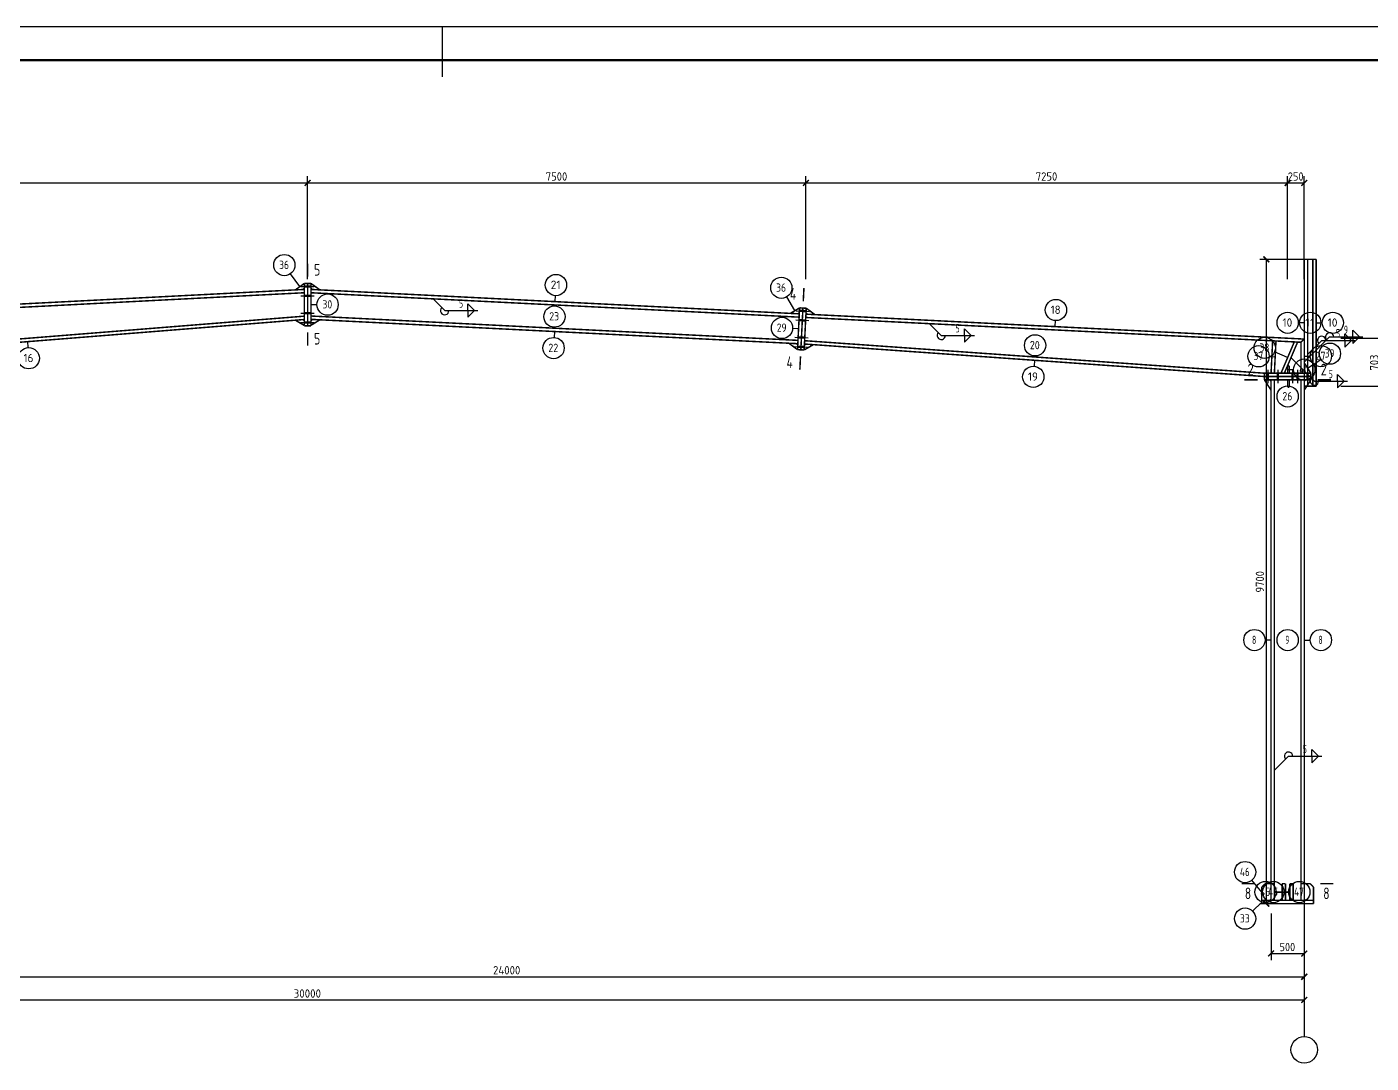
# Model space of a CAD drawing. Extents: x 14207793 to 14719554, y -1675802 to -1228715.
# Drawn here: x 14504511 to 14544975, y -1263494 to -1232293 of the extents above; entities that cross this region are included whole.
import ezdxf
from ezdxf.enums import TextEntityAlignment as Align

# ---------------------------------------------------------------- set-up
doc = ezdxf.new("R2010")
doc.units = 0
doc.header["$LTSCALE"] = 500
doc.header["$MEASUREMENT"] = 0
doc.linetypes.add('6', pattern=[8.75, 5, -1.25, 1.25, -1.25])
for name, color, linetype in [('10', 1, 'CONTINUOUS'), ('111', 253, '6'), ('112', 253, 'CONTINUOUS'), ('114', 2, 'CONTINUOUS'), ('14', 2, 'CONTINUOUS'), ('图框外框__细线', 253, 'CONTINUOUS'), ('尺寸标注', 253, 'CONTINUOUS'), ('柱子', 3, 'CONTINUOUS'), ('焊缝标注', 253, 'CONTINUOUS'), ('编号标注', 253, 'CONTINUOUS')]:
    doc.layers.add(name, color=color, linetype=linetype)
doc.styles.get("Standard").update_dxf_attribs({"font": 'SYSZ.shx', "width": 0.75, "bigfont": 'SYFS.shx'})

msp = doc.modelspace()

# ---------------------------------------------------------------- linework, layer by layer
at = {"layer": '10', "const_width": 45}
for points in [[(14512962.44, -1239418.02), (14512962.44, -1239818.02)], [(14527901.58, -1240158.86), (14527881.6, -1240558.36)], [(14512962.44, -1241892.28), (14512962.44, -1241492.28)], [(14527778.73, -1242615.8), (14527798.71, -1242216.3)], [(14541162.5, -1242920.86), (14541562.5, -1242920.86)], [(14543762.5, -1242920.86), (14543362.5, -1242920.86)], [(14541082.5, -1258092.88), (14541482.5, -1258092.88)], [(14543842.5, -1258092.88), (14543442.5, -1258092.88)]]:
    msp.add_lwpolyline(points, dxfattribs=at)
at = {"layer": '111'}
msp.add_line((14542962.5, -1257192.88), (14542962.5, -1262692.88), dxfattribs=at)
at = {"layer": '112'}
msp.add_circle((14542962.5, -1263092.88), 400, dxfattribs=at)
at = {"layer": '114'}
for p, q in [((14512762.44, -1240108.03), (14513162.44, -1240108.03)), ((14512762.44, -1240388.16), (14513162.44, -1240388.16)), ((14512762.44, -1240913.09), (14513162.44, -1240913.09)), ((14527667.37, -1240838.01), (14528066.87, -1240857.99)), ((14512762.44, -1241193.41), (14513162.44, -1241193.41)), ((14527653.38, -1241117.67), (14528052.88, -1241137.64)), ((14527627.42, -1241637.01), (14528026.92, -1241656.99)), ((14527613.43, -1241916.67), (14528012.93, -1241936.65)), ((14541862.5, -1242620.86), (14541862.5, -1243020.86)), ((14542162.5, -1242620.86), (14542162.5, -1243020.86)), ((14542612.5, -1242620.86), (14542612.5, -1243020.86)), ((14542762.5, -1242620.86), (14542762.5, -1243020.86)), ((14543062.5, -1242620.86), (14543062.5, -1243020.86))]:
    msp.add_line(p, q, dxfattribs=at)
at = {"layer": '114', "color": 1, "const_width": 70}
for points in [[(14512862.44, -1240108.03), (14513062.44, -1240108.03)], [(14512862.44, -1240388.16), (14513062.44, -1240388.16)], [(14512862.44, -1240913.09), (14513062.44, -1240913.09)], [(14527767.24, -1240843), (14527966.99, -1240853)], [(14512862.44, -1241193.41), (14513062.44, -1241193.41)], [(14527753.26, -1241122.66), (14527953.01, -1241132.65)], [(14527727.3, -1241642.01), (14527927.04, -1241652)], [(14527713.31, -1241921.66), (14527913.06, -1241931.65)], [(14541862.5, -1242720.86), (14541862.5, -1242920.86)], [(14542162.5, -1242720.86), (14542162.5, -1242920.86)], [(14542612.5, -1242720.86), (14542612.5, -1242920.86)], [(14542762.5, -1242720.86), (14542762.5, -1242920.86)], [(14543062.5, -1242720.86), (14543062.5, -1242920.86)]]:
    msp.add_lwpolyline(points, dxfattribs=at)
at = {"layer": '14', "const_width": 45}
for points in [[(14512592.8, -1240211.89), (14512862.44, -1240018.02)], [(14512822.5, -1240200.08), (14512592.8, -1240211.89)], [(14512862.44, -1240158.03), (14512822.5, -1240200.08)], [(14512862.44, -1240018.02), (14512862.44, -1240158.03)], [(14512862.44, -1240018.02), (14512962.44, -1240018.02)], [(14512862.44, -1241292.28), (14512862.44, -1240018.02)], [(14512962.44, -1240018.02), (14512962.44, -1241292.28)], [(14512962.44, -1240018.02), (14513062.44, -1240018.02)], [(14512962.44, -1241292.28), (14512962.44, -1240018.02)], [(14513062.44, -1240017.88), (14513332.11, -1240211.36)], [(14513062.44, -1240157.88), (14513062.44, -1240017.88)], [(14513062.44, -1240018.02), (14513062.44, -1241292.28)], [(14513102.39, -1240199.88), (14513062.44, -1240157.88)], [(14513332.11, -1240211.36), (14513102.39, -1240199.88)], [(14527493.08, -1240919.41), (14527771.74, -1240753.12)], [(14527722.8, -1240930.9), (14527493.08, -1240919.41)], [(14527708.81, -1242011.55), (14527771.74, -1240753.12)], [(14527764.75, -1240892.94), (14527722.8, -1240930.9)], [(14527771.74, -1240753.12), (14527764.75, -1240892.94)], [(14527771.74, -1240753.12), (14527871.61, -1240758.11)], [(14527808.69, -1242016.55), (14527871.61, -1240758.11)], [(14527871.61, -1240758.11), (14527808.69, -1242016.55)], [(14527871.61, -1240758.11), (14527971.49, -1240763.11)], [(14527971.49, -1240763.11), (14527908.57, -1242021.54)], [(14527964.49, -1240902.94), (14527971.49, -1240763.11)], [(14528002.44, -1240944.88), (14527964.49, -1240902.94)], [(14527971.49, -1240763.11), (14528232.16, -1240956.37)], [(14528232.16, -1240956.37), (14528002.44, -1240944.88)], [(14512593.3, -1241124.96), (14512822.57, -1241106.6)], [(14512862.44, -1241283.4), (14512593.3, -1241124.96)], [(14512822.57, -1241106.6), (14512862.44, -1241143.41)], [(14512862.44, -1241143.41), (14512862.44, -1241283.4)], [(14512962.44, -1241292.28), (14512862.44, -1241292.28)], [(14513062.44, -1241292.28), (14512962.44, -1241292.28)], [(14513062.44, -1241139.01), (14513102.39, -1241101.01)], [(14513332.11, -1241112.49), (14513062.44, -1241279.01)], [(14513062.44, -1241279.01), (14513062.44, -1241139.01)], [(14513102.39, -1241101.01), (14513332.11, -1241112.49)], [(14527448.15, -1241818.29), (14527677.86, -1241829.78)], [(14527708.81, -1242011.55), (14527448.15, -1241818.29)], [(14527677.86, -1241829.78), (14527715.81, -1241871.73)], [(14542011.27, -1241745.44), (14541962.5, -1242720.86)], [(14542111.02, -1241750.43), (14542011.27, -1241745.44)], [(14542062.5, -1242720.86), (14542111.02, -1241750.43)], [(14542262.5, -1242720.86), (14542662.75, -1241778.02)], [(14542762.62, -1241783.01), (14542362.5, -1242720.86)], [(14542662.75, -1241778.02), (14542762.62, -1241783.01)], [(14542862.5, -1241788.01), (14542962.5, -1241692.88)], [(14542862.5, -1242720.86), (14542862.5, -1241788.01)], [(14542962.5, -1241692.88), (14542962.5, -1242720.86)], [(14527715.81, -1241871.73), (14527708.81, -1242011.55)], [(14527808.69, -1242016.55), (14527708.81, -1242011.55)], [(14527908.57, -1242021.54), (14527808.69, -1242016.55)], [(14528186.88, -1241860.81), (14527908.57, -1242021.54)], [(14527908.57, -1242021.54), (14527915.56, -1241881.71)], [(14527915.56, -1241881.71), (14527957.45, -1241844.59)], [(14527957.45, -1241844.59), (14528186.88, -1241860.81)], [(14542462.5, -1242500.86), (14542462.5, -1242720.86)], [(14542512.5, -1242500.86), (14542462.5, -1242500.86)], [(14542512.5, -1242720.86), (14542512.5, -1242500.86)], [(14542962.5, -1242410.86), (14543162.5, -1242720.86)], [(14542962.5, -1242680.86), (14542962.5, -1242410.86)], [(14541762.5, -1242820.86), (14541762.5, -1242720.86)], [(14541762.5, -1242720.86), (14543162.5, -1242720.86)], [(14543162.5, -1242820.86), (14541762.5, -1242820.86)], [(14541762.5, -1242920.86), (14541762.5, -1242820.86)], [(14541762.5, -1242820.86), (14543162.5, -1242820.86)], [(14541762.5, -1242920.86), (14541922.5, -1242920.86)], [(14541962.5, -1243230.86), (14541762.5, -1242920.86)], [(14543162.5, -1242920.86), (14541762.5, -1242920.86)], [(14541922.5, -1242920.86), (14541962.5, -1242960.86)], [(14541962.5, -1242720.86), (14542062.5, -1242720.86)], [(14541962.5, -1242960.86), (14541962.5, -1243230.86)], [(14542362.5, -1242720.86), (14542262.5, -1242720.86)], [(14542462.5, -1242720.86), (14542512.5, -1242720.86)], [(14542462.5, -1242920.86), (14542512.5, -1242920.86)], [(14542462.5, -1243140.86), (14542462.5, -1242920.86)], [(14542512.5, -1242920.86), (14542512.5, -1243140.86)], [(14542962.5, -1242720.86), (14542862.5, -1242720.86)], [(14543002.5, -1242720.86), (14542962.5, -1242680.86)], [(14542962.5, -1242960.86), (14543002.5, -1242920.86)], [(14543162.5, -1242920.86), (14542962.5, -1243230.86)], [(14542962.5, -1243230.86), (14542962.5, -1242960.86)], [(14543162.5, -1242720.86), (14543002.5, -1242720.86)], [(14543002.5, -1242920.86), (14543162.5, -1242920.86)], [(14543162.5, -1242720.86), (14543162.5, -1242820.86)], [(14543162.5, -1242820.86), (14543162.5, -1242920.86)], [(14542512.5, -1243140.86), (14542462.5, -1243140.86)], [(14541682.5, -1258192.88), (14541782.5, -1258092.88)], [(14541682.5, -1258592.88), (14541682.5, -1258192.88)], [(14541782.5, -1258092.88), (14541962.5, -1258092.88)], [(14541962.5, -1258092.88), (14542062.5, -1258092.88)], [(14541962.5, -1258592.88), (14541962.5, -1258092.88)], [(14541962.5, -1258092.88), (14541962.5, -1258552.88)], [(14542062.5, -1258092.88), (14542062.5, -1258592.88)], [(14542295.83, -1258092.88), (14542395.83, -1258092.88)], [(14542295.83, -1258592.88), (14542295.83, -1258092.88)], [(14542395.83, -1258092.88), (14542395.83, -1258592.88)], [(14542529.16, -1258092.88), (14542629.16, -1258092.88)], [(14542529.16, -1258592.88), (14542529.16, -1258092.88)], [(14542629.16, -1258092.88), (14542629.16, -1258592.88)], [(14542862.5, -1258092.88), (14542962.5, -1258092.88)], [(14542862.5, -1258592.88), (14542862.5, -1258092.88)], [(14542962.5, -1258092.88), (14542962.5, -1258592.88)], [(14543142.5, -1258092.88), (14542962.5, -1258092.88)], [(14542962.5, -1258092.88), (14542962.5, -1258552.88)], [(14543242.5, -1258192.88), (14543142.5, -1258092.88)], [(14543242.5, -1258592.88), (14543242.5, -1258192.88)], [(14541922.5, -1258592.88), (14541682.5, -1258592.88)], [(14541682.5, -1258592.88), (14543242.5, -1258592.88)], [(14541682.5, -1258692.88), (14541682.5, -1258592.88)], [(14543242.5, -1258692.88), (14541682.5, -1258692.88)], [(14541962.5, -1258552.88), (14541922.5, -1258592.88)], [(14542062.5, -1258592.88), (14541962.5, -1258592.88)], [(14542395.83, -1258592.88), (14542295.83, -1258592.88)], [(14542629.16, -1258592.88), (14542529.16, -1258592.88)], [(14542962.5, -1258592.88), (14542862.5, -1258592.88)], [(14542962.5, -1258552.88), (14543002.5, -1258592.88)], [(14543002.5, -1258592.88), (14543242.5, -1258592.88)], [(14543242.5, -1258592.88), (14543242.5, -1258692.88)]]:
    msp.add_lwpolyline(points, dxfattribs=at)
at = {"layer": '图框外框__细线'}
msp.add_line((14517012.5, -1232292.88), (14517012.5, -1233792.88), dxfattribs=at)
msp.add_lwpolyline([(14472462.5, -1274292.88), (14561562.5, -1274292.88), (14561562.5, -1232292.88), (14472462.5, -1232292.88), (14472462.5, -1274292.88)], dxfattribs=at)
at = {"layer": '图框外框__细线', "const_width": 70}
msp.add_lwpolyline([(14474962.5, -1273292.88), (14560562.5, -1273292.88), (14560562.5, -1233292.88), (14474962.5, -1233292.88), (14474962.5, -1273292.88)], dxfattribs=at)
at = {"layer": '尺寸标注'}
for p, q in [((14512962.5, -1239892.88), (14512962.5, -1236792.88)), ((14512962.5, -1239892.88), (14512962.5, -1236792.88)), ((14527962.5, -1239892.88), (14527962.5, -1236792.88)), ((14527962.5, -1239892.88), (14527962.5, -1236792.88)), ((14542462.5, -1239892.88), (14542462.5, -1236792.88)), ((14542462.5, -1239892.88), (14542462.5, -1236792.88)), ((14542962.5, -1239892.88), (14542962.5, -1236792.88)), ((14495462.5, -1236992.88), (14512962.5, -1236992.88)), ((14512962.5, -1236992.88), (14527962.5, -1236992.88)), ((14527962.5, -1236992.88), (14542462.5, -1236992.88)), ((14542462.5, -1236992.88), (14542962.5, -1236992.88)), ((14543022.5, -1239292.88), (14541622.5, -1239292.88)), ((14541822.5, -1258692.88), (14541822.5, -1239292.88)), ((14544062.5, -1241667.88), (14545462.5, -1241667.88)), ((14544062.5, -1243112.86), (14545462.5, -1243112.86)), ((14543022.5, -1258692.88), (14541622.5, -1258692.88)), ((14541962.5, -1258992.88), (14541962.5, -1260392.88)), ((14542962.5, -1258992.88), (14542962.5, -1261792.88)), ((14542962.5, -1258992.88), (14542962.5, -1261092.88)), ((14542962.5, -1258992.88), (14542962.5, -1260392.88)), ((14541962.5, -1260192.88), (14542962.5, -1260192.88)), ((14494962.5, -1260892.88), (14542962.5, -1260892.88)), ((14482962.5, -1261592.88), (14542962.5, -1261592.88))]:
    msp.add_line(p, q, dxfattribs=at)
at = {"layer": '尺寸标注', "const_width": 45}
for points in [[(14512874.11, -1237081.27), (14513050.89, -1236904.49)], [(14512874.11, -1237081.27), (14513050.89, -1236904.49)], [(14527874.11, -1237081.27), (14528050.89, -1236904.49)], [(14527874.11, -1237081.27), (14528050.89, -1236904.49)], [(14542374.12, -1237081.27), (14542550.89, -1236904.49)], [(14542374.12, -1237081.27), (14542550.89, -1236904.49)], [(14542874.12, -1237081.27), (14543050.89, -1236904.49)], [(14541734.11, -1239204.49), (14541910.88, -1239381.27)], [(14541734.11, -1258604.49), (14541910.88, -1258781.27)], [(14541874.12, -1260281.27), (14542050.89, -1260104.49)], [(14542874.12, -1260281.27), (14543050.89, -1260104.49)], [(14542874.12, -1260981.27), (14543050.89, -1260804.5)], [(14542874.12, -1261681.27), (14543050.89, -1261504.5)]]:
    msp.add_lwpolyline(points, dxfattribs=at)
at = {"layer": '柱子', "const_width": 45}
for points in [[(14542962.5, -1239292.88), (14543322.5, -1239292.88)], [(14542962.5, -1239292.88), (14543062.5, -1239292.88)], [(14542962.5, -1243112.86), (14542962.5, -1239292.88)], [(14543062.5, -1243112.86), (14543062.5, -1239292.88)], [(14543222.5, -1239292.88), (14543322.5, -1239292.88)], [(14543222.5, -1243112.86), (14543222.5, -1239292.88)], [(14543322.5, -1243112.86), (14543322.5, -1239292.88)], [(14495462.5, -1241092.88), (14512862.44, -1240198.03)], [(14513062.44, -1240197.88), (14527762.74, -1240932.89)], [(14495467.47, -1241192.76), (14512862.44, -1240298.16)], [(14513062.44, -1240298.01), (14527757.75, -1241032.77)], [(14496233.43, -1242334.73), (14512862.44, -1241003.09)], [(14513062.44, -1240998.88), (14527722.8, -1241731.9)], [(14527962.5, -1240942.88), (14542962.5, -1241692.88)], [(14496194.16, -1242438.2), (14512862.44, -1241103.41)], [(14513062.44, -1241099.01), (14527717.8, -1241831.77)], [(14527957.51, -1241042.76), (14542862.5, -1241788.01)], [(14527917.55, -1241841.77), (14541762.5, -1242821.11)], [(14527922.55, -1241741.87), (14541762.5, -1242720.86)], [(14542062.5, -1242920.86), (14541962.5, -1242920.86)], [(14541962.5, -1258592.88), (14541962.5, -1242920.86)], [(14542062.5, -1258592.88), (14542062.5, -1242920.86)], [(14542962.5, -1242920.86), (14542862.5, -1242920.86)], [(14542862.5, -1258592.88), (14542862.5, -1242920.86)], [(14542962.5, -1258592.88), (14542962.5, -1242920.86)], [(14542962.5, -1243112.86), (14543322.5, -1243112.86)]]:
    msp.add_lwpolyline(points, dxfattribs=at)
at = {"layer": '焊缝标注'}
for p, q in [((14516736.27, -1240481.7), (14517088.84, -1240836.24)), ((14517088.84, -1240836.24), (14518088.84, -1240836.24)), ((14517788.84, -1240836.24), (14517788.84, -1240636.24)), ((14517788.84, -1240636.24), (14517988.84, -1240836.24)), ((14517788.84, -1240836.24), (14517788.84, -1241036.24)), ((14517788.84, -1241036.24), (14517988.84, -1240836.24)), ((14531683.75, -1241229.07), (14532036.32, -1241583.61)), ((14532736.32, -1241583.61), (14532736.32, -1241383.61)), ((14532736.32, -1241383.61), (14532936.32, -1241583.61)), ((14532036.32, -1241583.61), (14533036.32, -1241583.61)), ((14532736.32, -1241583.61), (14532736.32, -1241783.61)), ((14532736.32, -1241783.61), (14532936.32, -1241583.61)), ((14542962.5, -1242390.37), (14543726.48, -1241627)), ((14543062.5, -1242157.87), (14543486.93, -1241733.77)), ((14543486.93, -1241733.77), (14544486.93, -1241733.77)), ((14543726.48, -1241627), (14544726.48, -1241627)), ((14544186.93, -1241733.77), (14544186.93, -1241533.77)), ((14544186.93, -1241533.77), (14544386.93, -1241733.77)), ((14544186.93, -1241733.77), (14544186.93, -1241933.77)), ((14544186.93, -1241933.77), (14544386.93, -1241733.77)), ((14544426.48, -1241627), (14544426.48, -1241427)), ((14544426.48, -1241427), (14544626.48, -1241627)), ((14544426.48, -1241627), (14544426.48, -1241827)), ((14544426.48, -1241827), (14544626.48, -1241627)), ((14542562.56, -1242251.93), (14543267.69, -1242961.01)), ((14543267.69, -1242961.01), (14544267.69, -1242961.01)), ((14543967.69, -1242961.01), (14543967.69, -1242761.01)), ((14543967.69, -1242761.01), (14544167.69, -1242961.01)), ((14543967.69, -1242961.01), (14543967.69, -1243161.01)), ((14543967.69, -1243161.01), (14544167.69, -1242961.01)), ((14542062.5, -1254674.88), (14542486.93, -1254250.78)), ((14542486.93, -1254250.78), (14543486.93, -1254250.78)), ((14543186.93, -1254250.78), (14543186.93, -1254050.78)), ((14543186.93, -1254050.78), (14543386.93, -1254250.78)), ((14543186.93, -1254250.78), (14543186.93, -1254450.78)), ((14543186.93, -1254450.78), (14543386.93, -1254250.78))]:
    msp.add_line(p, q, dxfattribs=at)
for centre, start, end in [((14517088.84, -1240836.24), 134.840249, 0), ((14532036.32, -1241583.61), 134.840249, 0), ((14543486.93, -1241733.77), 0, 224.97724), ((14543726.48, -1241627), 0, 224.977286), ((14543267.69, -1242961.01), 134.840311, 0), ((14542486.93, -1254250.78), 0, 224.97724)]:
    msp.add_arc(centre, 125, start, end, dxfattribs=at)
for points in [[(14516736.27, -1240481.7), (14516796.15, -1240563.18), (14516817.42, -1240542.03)], [(14531683.75, -1241229.07), (14531743.63, -1241310.56), (14531764.91, -1241289.4)], [(14543062.5, -1242157.87), (14543143.84, -1242097.79), (14543122.64, -1242076.57)], [(14542562.56, -1242251.93), (14542622.44, -1242333.42), (14542643.71, -1242312.27)], [(14542962.5, -1242390.37), (14543043.84, -1242330.3), (14543022.64, -1242309.08)], [(14542062.5, -1254674.88), (14542143.84, -1254614.81), (14542122.64, -1254593.58)]]:
    msp.add_solid(points, dxfattribs=at)
at = {"layer": '编号标注'}
for p, q in [((14512727.62, -1240114.96), (14512447.42, -1239725.23)), ((14520412.6, -1240565.39), (14520421.59, -1240385.61)), ((14527632.41, -1240836.27), (14527386.43, -1240424.08)), ((14513062.44, -1240655.15), (14513242.44, -1240655.15)), ((14527740.28, -1241382.34), (14527560.5, -1241373.35)), ((14535462.5, -1241317.88), (14535471.49, -1241138.11)), ((14542962.5, -1241202.87), (14542782.5, -1241202.87)), ((14543322.5, -1241202.87), (14543502.5, -1241202.87)), ((14504528.3, -1241770.8), (14504542.67, -1241950.23)), ((14520390.13, -1241465.39), (14520381.13, -1241645.17)), ((14542462.62, -1242249.44), (14542066.81, -1242081.41)), ((14542962.5, -1242206.87), (14543142.5, -1242206.87)), ((14534840.03, -1242331.44), (14534827.33, -1242510.99)), ((14542086.76, -1242235.64), (14541906.98, -1242226.66)), ((14542462.5, -1242610.86), (14542642.5, -1242610.86)), ((14543062.5, -1242565.86), (14543465.84, -1242305.64)), ((14542462.5, -1242920.86), (14542462.5, -1243100.86)), ((14541962.5, -1250756.87), (14541782.5, -1250756.87)), ((14542962.5, -1250756.87), (14543142.5, -1250756.87)), ((14541682.5, -1258342.88), (14541387.36, -1257988.71)), ((14542062.5, -1258342.88), (14542492.5, -1258342.88)), ((14542295.83, -1258342.88), (14542115.83, -1258342.88)), ((14542529.16, -1258342.88), (14542349.16, -1258342.88)), ((14541682.5, -1258642.88), (14541408.78, -1258916.61))]:
    msp.add_line(p, q, dxfattribs=at)
at = {"layer": '编号标注', "const_width": 10}
for points in [[(14512732.62, -1240114.96, 1), (14512722.62, -1240114.96, 1), (14512732.62, -1240114.96, 1)], [(14520417.59, -1240565.39, 1), (14520407.6, -1240565.39, 1), (14520417.59, -1240565.39, 1)], [(14513067.44, -1240655.15, 1), (14513057.44, -1240655.15, 1), (14513067.44, -1240655.15, 1)], [(14527637.41, -1240836.27, 1), (14527627.41, -1240836.27, 1), (14527637.41, -1240836.27, 1)], [(14527745.28, -1241382.34, 1), (14527735.28, -1241382.34, 1), (14527745.28, -1241382.34, 1)], [(14535467.5, -1241317.88, 1), (14535457.5, -1241317.88, 1), (14535467.5, -1241317.88, 1)], [(14542967.5, -1241202.87, 1), (14542957.5, -1241202.87, 1), (14542967.5, -1241202.87, 1)], [(14543327.5, -1241202.87, 1), (14543317.5, -1241202.87, 1), (14543327.5, -1241202.87, 1)], [(14504533.3, -1241770.8, 1), (14504523.3, -1241770.8, 1), (14504533.3, -1241770.8, 1)], [(14520395.12, -1241465.39, 1), (14520385.13, -1241465.39, 1), (14520395.12, -1241465.39, 1)], [(14542091.76, -1242235.64, 1), (14542081.76, -1242235.64, 1), (14542091.76, -1242235.64, 1)], [(14542967.5, -1242206.87, 1), (14542957.5, -1242206.87, 1), (14542967.5, -1242206.87, 1)], [(14534845.03, -1242331.44, 1), (14534835.03, -1242331.44, 1), (14534845.03, -1242331.44, 1)], [(14542467.5, -1242610.86, 1), (14542457.5, -1242610.86, 1), (14542467.5, -1242610.86, 1)], [(14542467.62, -1242249.44, 1), (14542457.62, -1242249.44, 1), (14542467.62, -1242249.44, 1)], [(14543067.5, -1242565.86, 1), (14543057.5, -1242565.86, 1), (14543067.5, -1242565.86, 1)], [(14542467.5, -1242920.86, 1), (14542457.5, -1242920.86, 1), (14542467.5, -1242920.86, 1)], [(14541967.5, -1250756.87, 1), (14541957.5, -1250756.87, 1), (14541967.5, -1250756.87, 1)], [(14542967.5, -1250756.87, 1), (14542957.5, -1250756.87, 1), (14542967.5, -1250756.87, 1)], [(14541687.5, -1258342.88, 1), (14541677.5, -1258342.88, 1), (14541687.5, -1258342.88, 1)], [(14542067.5, -1258342.88, 1), (14542057.5, -1258342.88, 1), (14542067.5, -1258342.88, 1)], [(14542300.83, -1258342.88, 1), (14542290.83, -1258342.88, 1), (14542300.83, -1258342.88, 1)], [(14542534.16, -1258342.88, 1), (14542524.16, -1258342.88, 1), (14542534.16, -1258342.88, 1)], [(14541687.5, -1258642.88, 1), (14541677.5, -1258642.88, 1), (14541687.5, -1258642.88, 1)]]:
    msp.add_lwpolyline(points, format="xyb", dxfattribs=at)
at = {"layer": '编号标注'}
for centre in [(14512260.61, -1239465.42), (14520437.56, -1240066.01), (14527222.44, -1240149.3), (14513562.44, -1240655.15), (14535487.47, -1240818.51), (14520392.62, -1241014.95), (14542462.5, -1241202.87), (14543142.5, -1241202.87), (14543822.5, -1241202.87), (14527240.9, -1241357.37), (14520365.16, -1241964.77), (14534860, -1241881.81), (14541772.25, -1241956.37), (14543734.74, -1242132.16), (14504568.21, -1242269.21), (14541587.38, -1242210.67), (14543462.5, -1242206.87), (14534804.75, -1242830.19), (14542962.5, -1242610.86), (14542462.5, -1243420.86), (14541462.5, -1250756.87), (14542462.5, -1250756.87), (14543462.5, -1250756.87), (14541182.5, -1257742.88), (14541795.83, -1258342.88), (14542029.16, -1258342.88), (14542812.5, -1258342.88), (14541182.5, -1259142.88)]:
    msp.add_circle(centre, 320, dxfattribs=at)

# ---------------------------------------------------------------- texts
at = {"layer": '10', "width": 0.810006}
for s, p, p2 in [('5', (14513154.44, -1239782.53), (14513343.44, -1239782.53)), ('5', (14513154.44, -1241856.78), (14513343.44, -1241856.78)), ('2', (14541254.51, -1242785.36), (14541443.51, -1242785.36)), ('2', (14543454.51, -1242785.36), (14543643.51, -1242785.36)), ('8', (14541174.51, -1258557.38), (14541363.51, -1258557.38)), ('8', (14543534.5, -1258557.38), (14543723.51, -1258557.38))]:
    msp.add_text(s, height=350, dxfattribs=at).set_placement(p, p2, align=Align.FIT)
at = {"layer": '10'}
for rotation, width, p, p2 in [(357.138242, 0.755997, (14527475.88, -1240502.53), (14527664.64, -1240511.97)), (357.138334, 0.756021, (14527373.01, -1242559.97), (14527561.78, -1242569.4))]:
    msp.add_text('4', height=350, rotation=rotation, dxfattribs=dict(at, width=width)).set_placement(p, p2, align=Align.FIT)
at = {"layer": '尺寸标注'}
for s, width, p, p2 in [('7500', 0.735001, (14520130, -1236922.88), (14520777.5, -1236922.88)), ('7250', 0.734997, (14534880, -1236922.88), (14535527.5, -1236922.88)), ('250', 0.734996, (14542467.5, -1236922.88), (14542940, -1236922.88)), ('500', 0.734996, (14542217.5, -1260122.88), (14542690, -1260122.88)), ('24000', 0.735001, (14518542.5, -1260822.88), (14519365, -1260822.88)), ('30000', 0.735001, (14512542.5, -1261522.88), (14513365, -1261522.88))]:
    msp.add_text(s, height=250, dxfattribs=dict(at, width=width)).set_placement(p, p2, align=Align.FIT)
for s, width, p, p2 in [('703', 0.734996, (14545192.5, -1242635.37), (14545192.5, -1242162.87)), ('9700', 0.734999, (14541752.5, -1249325.38), (14541752.5, -1248677.88))]:
    msp.add_text(s, height=250, rotation=90, dxfattribs=dict(at, width=width)).set_placement(p, p2, align=Align.FIT)
at = {"layer": '焊缝标注'}
for s, width, p, p2 in [('5', 0.735004, (14517518.84, -1240746.24), (14517641.34, -1240746.24)), ('5', 0.734985, (14532466.32, -1241493.61), (14532588.82, -1241493.61)), ('5', 0.734985, (14543916.93, -1241643.77), (14544039.43, -1241643.77)), ('9', 0.791523, (14544156.48, -1241537), (14544278.97, -1241537)), ('5', 0.734985, (14543697.69, -1242871.01), (14543820.19, -1242871.01)), ('5', 0.734985, (14542916.93, -1254160.78), (14543039.43, -1254160.78))]:
    msp.add_text(s, height=250, dxfattribs=dict(at, width=width)).set_placement(p, p2, align=Align.FIT)
at = {"layer": '编号标注'}
for s, width, p, p2 in [('36', 0.757274, (14512103.11, -1239582.92), (14512400.61, -1239582.92)), ('21', 0.999602, (14520280.06, -1240183.51), (14520577.56, -1240183.51)), ('36', 0.757267, (14527064.94, -1240266.8), (14527362.44, -1240266.8)), ('30', 0.735002, (14513404.94, -1240772.65), (14513702.44, -1240772.65)), ('23', 0.735002, (14520235.12, -1241132.45), (14520532.62, -1241132.45)), ('18', 0.832993, (14535329.97, -1240936.01), (14535627.47, -1240936.01)), ('29', 0.757267, (14527083.4, -1241474.87), (14527380.9, -1241474.87)), ('10', 0.832993, (14542305, -1241320.37), (14542602.5, -1241320.37)), ('11', 1.18999, (14542985, -1241320.37), (14543282.5, -1241320.37)), ('10', 0.832993, (14543665, -1241320.37), (14543962.49, -1241320.37)), ('20', 0.734994, (14534702.5, -1241999.31), (14535000, -1241999.31)), ('16', 0.861726, (14504410.72, -1242386.71), (14504708.22, -1242386.71)), ('22', 0.735002, (14520207.65, -1242082.27), (14520505.16, -1242082.27)), ('37', 0.734994, (14541429.88, -1242328.18), (14541727.38, -1242328.18)), ('38', 0.734994, (14541614.75, -1242073.86), (14541912.25, -1242073.86)), ('27', 0.734994, (14543305, -1242324.37), (14543602.5, -1242324.37)), ('39', 0.757267, (14543577.23, -1242249.66), (14543874.73, -1242249.66)), ('40', 0.734994, (14542805, -1242728.36), (14543102.5, -1242728.36)), ('19', 0.861717, (14534647.25, -1242947.69), (14534944.75, -1242947.69)), ('26', 0.757267, (14542305, -1243538.36), (14542602.5, -1243538.36)), ('8', 0.734985, (14541392.5, -1250874.37), (14541515, -1250874.37)), ('9', 0.791523, (14542392.5, -1250874.37), (14542515, -1250874.37)), ('8', 0.734985, (14543392.5, -1250874.37), (14543515, -1250874.37)), ('46', 0.757267, (14541025, -1257860.38), (14541322.5, -1257860.38)), ('45', 0.734994, (14541638.33, -1258460.38), (14541935.83, -1258460.38)), ('45', 0.734994, (14541871.66, -1258460.38), (14542169.16, -1258460.38)), ('47', 0.734994, (14542655, -1258460.38), (14542952.5, -1258460.38)), ('33', 0.734994, (14541025, -1259260.38), (14541322.5, -1259260.38))]:
    msp.add_text(s, height=250, dxfattribs=dict(at, width=width)).set_placement(p, p2, align=Align.FIT)

doc.saveas('drawing.dxf')
